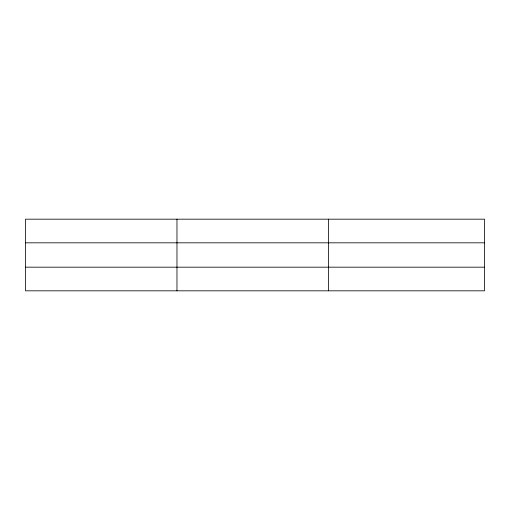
<?xml version="1.0" encoding="UTF-8"?>
<svg xmlns="http://www.w3.org/2000/svg" width="510" height="510" viewBox="0 0 510 510"><rect width="100%" height="100%" fill="white"/><g stroke="black" fill="none" stroke-linecap="round" stroke-linejoin="round"><path stroke-width="0.76" d="M176.97 290.821L176.97 219.179M328.44 290.821L328.44 219.179M484.5 267.176L484.5 290.821L25.5 290.821L25.5 219.179L484.5 219.179L484.5 267.176L25.5 267.176M25.5 242.824L484.5 242.824"/></g></svg>
